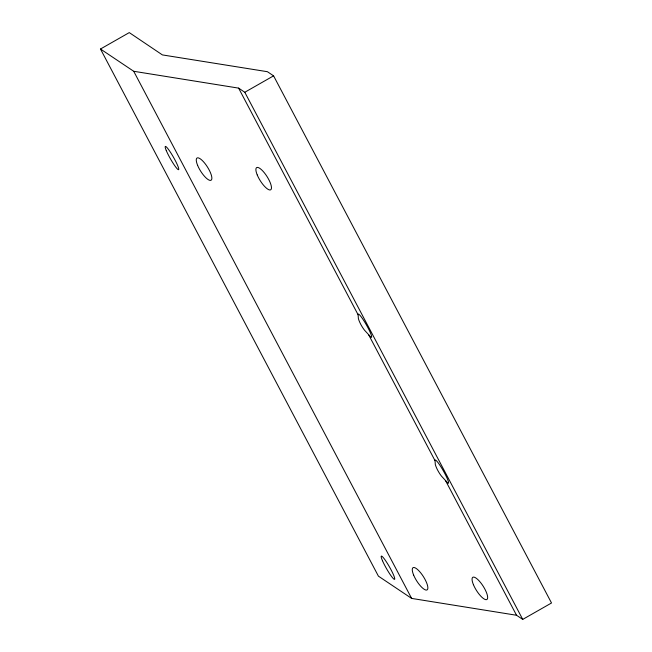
<?xml version="1.0" encoding="UTF-8"?>
<svg xmlns="http://www.w3.org/2000/svg" width="652" height="652" viewBox="0 0 652 652"><rect width="100%" height="100%" fill="white"/><g stroke="black" fill="none" stroke-linecap="round" stroke-linejoin="round"><path stroke-width="0.98" d="M100.481 49.014L378.413 576.156L411.632 598.414L516.539 615.26L522.725 619.4L551.519 602.986L273.587 75.844L267.41 71.704L162.405 54.915L129.275 32.6L100.481 49.014L133.709 71.28L238.616 88.126L358.103 314.761L358.396 318.649A13.179 3.985 57.6 0 0 364.435 330.108L368.567 334.606L435.031 460.662A13.366 1.712 60.3 0 1 440.287 465.838A13.366 1.712 60.3 0 1 448.054 480.573A13.366 1.712 60.3 0 1 445.495 480.508L441.363 476.001A13.179 3.985 57.6 0 1 435.316 464.542L435.031 460.662M238.616 88.126L244.793 92.266L273.587 75.844M244.793 92.266L522.725 619.4M445.495 480.508L516.539 615.26M133.709 71.28L411.632 598.414M358.103 314.761A13.366 1.712 60.3 0 1 363.368 319.936A13.366 1.712 60.3 0 1 371.135 334.672A13.366 1.712 60.3 0 1 368.567 334.606M382.488 560.736A13.366 1.712 60.3 0 0 394.175 579.286A13.366 1.712 60.3 0 0 387.223 563.157A13.366 1.712 60.3 0 0 382.488 560.736M166.268 150.53A13.366 1.712 60.3 0 0 178.004 169.512A13.366 1.712 60.3 0 0 171.623 154.116A13.366 1.712 60.3 0 0 166.268 150.53M257.247 174.98A13.138 3.977 57.6 0 0 270.735 189.773A13.138 3.977 57.6 0 0 263.066 171.297A13.138 3.977 57.6 0 0 257.247 174.98M197.637 165.412A13.138 3.977 57.6 0 0 211.118 180.205A13.138 3.977 57.6 0 0 203.457 161.72A13.138 3.977 57.6 0 0 197.637 165.412M473.425 584.689A13.138 3.977 57.6 0 0 486.914 599.481A13.138 3.977 57.6 0 0 479.244 580.997A13.138 3.977 57.6 0 0 473.425 584.689M413.637 575.088A13.138 3.977 57.6 0 0 427.117 589.881A13.138 3.977 57.6 0 0 419.456 571.396A13.138 3.977 57.6 0 0 413.637 575.088"/></g></svg>
